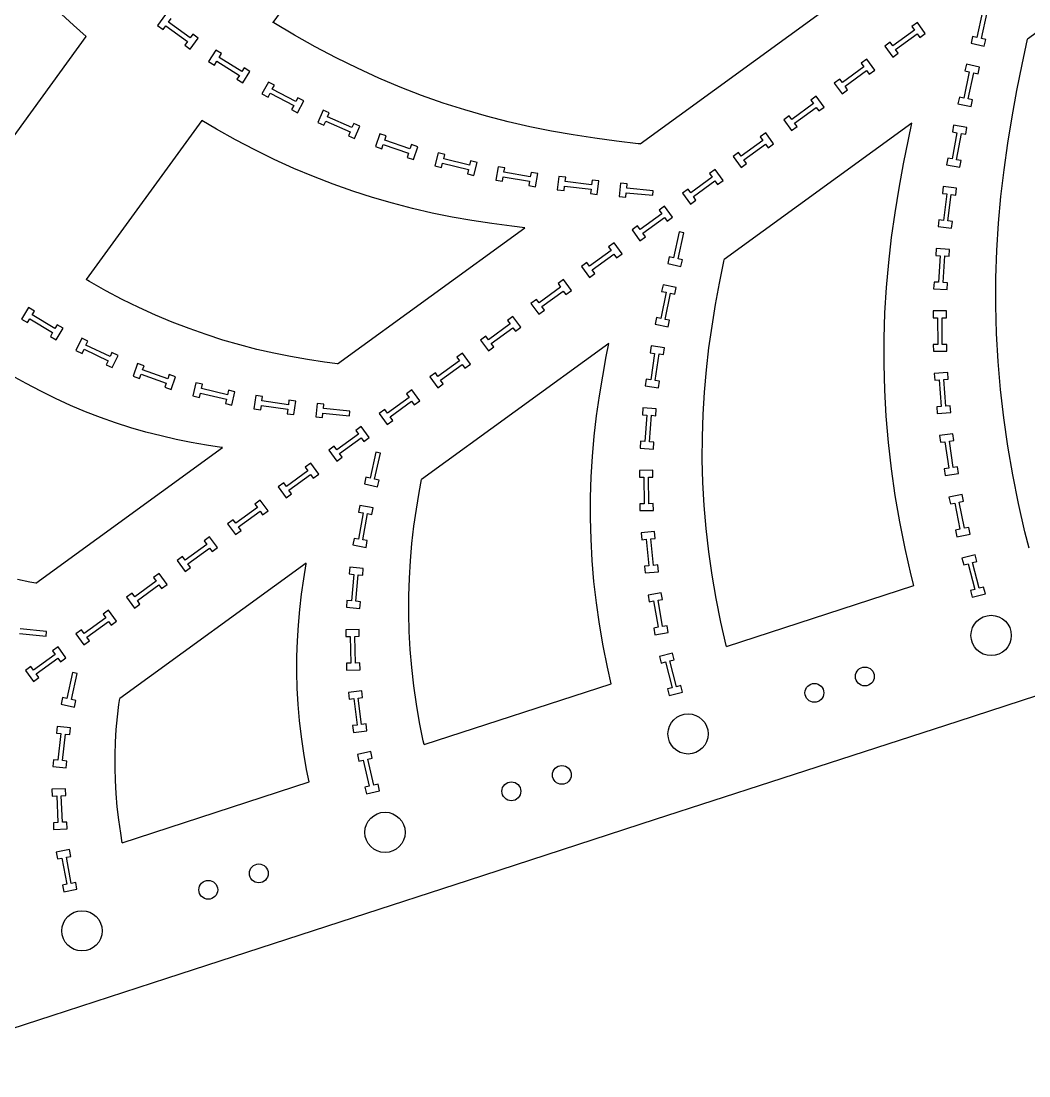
# Model space of a CAD drawing. Header units: inches. Extents: x 4 to 84.1, y 3.9 to 96.4.
# Drawn here: x 14.36 to 28.48, y 54.29 to 69.06 of the extents above; entities that cross this region are included whole.
import ezdxf

# ---------------------------------------------------------------- set-up
doc = ezdxf.new("R2010")
doc.units = ezdxf.units.IN
doc.layers.add('red', color=1, linetype='CONTINUOUS')

msp = doc.modelspace()

# ---------------------------------------------------------------- linework, layer by layer
for p, q in [((16.387, 69.153), (16.276, 69)), ((27.829, 69.196), (27.749, 68.831)), ((27.811, 68.818), (27.892, 69.182)), ((16.276, 69), (16.353, 68.944)), ((16.353, 68.944), (16.39, 68.995)), ((16.39, 68.995), (16.692, 68.775)), ((16.428, 69.046), (16.464, 69.097)), ((16.73, 68.827), (16.428, 69.046)), ((26.915, 69.039), (26.838, 68.983)), ((27.026, 68.886), (26.915, 69.039)), ((16.767, 68.878), (16.73, 68.827)), ((16.844, 68.822), (16.767, 68.878)), ((26.875, 68.932), (26.572, 68.713)), ((26.61, 68.661), (26.912, 68.881)), ((26.838, 68.983), (26.875, 68.932)), ((26.912, 68.881), (26.949, 68.83)), ((26.949, 68.83), (27.026, 68.886)), ((27.688, 68.845), (27.667, 68.752)), ((27.749, 68.831), (27.688, 68.845)), ((16.692, 68.775), (16.655, 68.725)), ((16.655, 68.725), (16.732, 68.669)), ((16.732, 68.669), (16.844, 68.822)), ((26.536, 68.763), (26.459, 68.707)), ((26.459, 68.707), (26.57, 68.555)), ((26.572, 68.713), (26.536, 68.763)), ((27.667, 68.752), (27.852, 68.711)), ((27.872, 68.804), (27.811, 68.818)), ((27.852, 68.711), (27.872, 68.804)), ((17.09, 68.655), (16.99, 68.495)), ((17.171, 68.604), (17.09, 68.655)), ((17.138, 68.551), (17.171, 68.604)), ((17.455, 68.353), (17.138, 68.551)), ((26.57, 68.555), (26.647, 68.611)), ((26.647, 68.611), (26.61, 68.661)), ((16.99, 68.495), (17.071, 68.444)), ((17.071, 68.444), (17.104, 68.497)), ((17.104, 68.497), (17.421, 68.299)), ((17.488, 68.406), (17.455, 68.353)), ((17.568, 68.356), (17.488, 68.406)), ((26.167, 68.418), (25.865, 68.199)), ((26.207, 68.525), (26.13, 68.469)), ((26.13, 68.469), (26.167, 68.418)), ((26.318, 68.372), (26.207, 68.525)), ((27.601, 68.455), (27.581, 68.362)), ((27.786, 68.415), (27.601, 68.455)), ((27.766, 68.322), (27.786, 68.415)), ((17.421, 68.299), (17.387, 68.246)), ((17.468, 68.195), (17.568, 68.356)), ((25.902, 68.147), (26.204, 68.366)), ((26.204, 68.366), (26.241, 68.316)), ((26.241, 68.316), (26.318, 68.372)), ((27.642, 68.349), (27.564, 67.983)), ((27.581, 68.362), (27.642, 68.349)), ((27.627, 67.97), (27.705, 68.335)), ((27.705, 68.335), (27.766, 68.322)), ((17.387, 68.246), (17.468, 68.195)), ((17.826, 68.207), (17.737, 68.04)), ((17.91, 68.162), (17.826, 68.207)), ((17.881, 68.107), (17.91, 68.162)), ((18.211, 67.932), (17.881, 68.107)), ((25.828, 68.249), (25.751, 68.193)), ((25.751, 68.193), (25.862, 68.04)), ((25.865, 68.199), (25.828, 68.249)), ((25.939, 68.096), (25.902, 68.147)), ((17.737, 68.04), (17.822, 67.995)), ((17.822, 67.995), (17.851, 68.05)), ((17.851, 68.05), (18.181, 67.876)), ((18.24, 67.987), (18.211, 67.932)), ((18.324, 67.943), (18.24, 67.987)), ((25.499, 68.01), (25.422, 67.954)), ((25.422, 67.954), (25.459, 67.904)), ((25.61, 67.857), (25.499, 68.01)), ((25.862, 68.04), (25.939, 68.096)), ((27.503, 67.996), (27.483, 67.903)), ((27.564, 67.983), (27.503, 67.996)), ((27.688, 67.957), (27.627, 67.97)), ((27.668, 67.864), (27.688, 67.957)), ((18.181, 67.876), (18.152, 67.82)), ((18.152, 67.82), (18.236, 67.776)), ((18.236, 67.776), (18.324, 67.943)), ((18.592, 67.814), (18.517, 67.64)), ((18.679, 67.776), (18.592, 67.814)), ((25.459, 67.904), (25.157, 67.684)), ((25.194, 67.632), (25.496, 67.852)), ((25.496, 67.852), (25.533, 67.801)), ((25.533, 67.801), (25.61, 67.857)), ((27.483, 67.903), (27.668, 67.864)), ((18.604, 67.602), (18.629, 67.66)), ((18.629, 67.66), (18.971, 67.511)), ((18.654, 67.718), (18.679, 67.776)), ((18.997, 67.57), (18.654, 67.718)), ((25.12, 67.735), (25.043, 67.679)), ((25.043, 67.679), (25.154, 67.526)), ((25.157, 67.684), (25.12, 67.735)), ((18.517, 67.64), (18.604, 67.602)), ((18.971, 67.511), (18.947, 67.454)), ((19.022, 67.627), (18.997, 67.57)), ((19.109, 67.589), (19.022, 67.627)), ((19.034, 67.416), (19.109, 67.589)), ((25.154, 67.526), (25.231, 67.582)), ((25.231, 67.582), (25.194, 67.632)), ((27.423, 67.602), (27.406, 67.508)), ((27.609, 67.569), (27.423, 67.602)), ((27.592, 67.475), (27.609, 67.569)), ((18.947, 67.454), (19.034, 67.416)), ((19.386, 67.482), (19.325, 67.303)), ((19.476, 67.451), (19.386, 67.482)), ((19.456, 67.392), (19.476, 67.451)), ((19.809, 67.272), (19.456, 67.392)), ((24.751, 67.389), (24.449, 67.17)), ((24.791, 67.496), (24.714, 67.44)), ((24.714, 67.44), (24.751, 67.389)), ((24.902, 67.343), (24.791, 67.496)), ((27.468, 67.497), (27.402, 67.13)), ((27.406, 67.508), (27.468, 67.497)), ((27.465, 67.118), (27.531, 67.486)), ((27.531, 67.486), (27.592, 67.475)), ((19.325, 67.303), (19.415, 67.272)), ((19.415, 67.272), (19.435, 67.332)), ((19.435, 67.332), (19.789, 67.211)), ((19.83, 67.331), (19.809, 67.272)), ((19.92, 67.301), (19.83, 67.331)), ((19.859, 67.122), (19.92, 67.301)), ((20.204, 67.217), (20.159, 67.034)), ((20.297, 67.194), (20.204, 67.217)), ((24.412, 67.22), (24.335, 67.164)), ((24.449, 67.17), (24.412, 67.22)), ((24.486, 67.118), (24.789, 67.338)), ((24.789, 67.338), (24.825, 67.287)), ((24.825, 67.287), (24.902, 67.343)), ((19.789, 67.211), (19.769, 67.152)), ((19.769, 67.152), (19.859, 67.122)), ((20.251, 67.011), (20.266, 67.071)), ((20.266, 67.071), (20.628, 66.981)), ((20.282, 67.133), (20.297, 67.194)), ((20.644, 67.043), (20.282, 67.133)), ((20.659, 67.104), (20.644, 67.043)), ((20.752, 67.081), (20.659, 67.104)), ((20.706, 66.897), (20.752, 67.081)), ((24.335, 67.164), (24.446, 67.012)), ((24.446, 67.012), (24.523, 67.068)), ((24.523, 67.068), (24.486, 67.118)), ((27.341, 67.141), (27.324, 67.047)), ((27.402, 67.13), (27.341, 67.141)), ((27.527, 67.107), (27.465, 67.118)), ((27.51, 67.014), (27.527, 67.107)), ((20.159, 67.034), (20.251, 67.011)), ((20.628, 66.981), (20.613, 66.92)), ((20.613, 66.92), (20.706, 66.897)), ((21.043, 67.021), (21.011, 66.834)), ((21.136, 67.005), (21.043, 67.021)), ((21.126, 66.943), (21.136, 67.005)), ((21.494, 66.88), (21.126, 66.943)), ((21.505, 66.942), (21.494, 66.88)), ((21.599, 66.926), (21.505, 66.942)), ((21.567, 66.74), (21.599, 66.926)), ((24.083, 66.982), (24.006, 66.926)), ((24.006, 66.926), (24.043, 66.875)), ((24.194, 66.829), (24.083, 66.982)), ((27.324, 67.047), (27.51, 67.014)), ((21.011, 66.834), (21.105, 66.818)), ((21.105, 66.818), (21.115, 66.88)), ((21.115, 66.88), (21.483, 66.817)), ((21.483, 66.817), (21.473, 66.756)), ((21.895, 66.885), (21.873, 66.698)), ((21.99, 66.874), (21.895, 66.885)), ((21.982, 66.812), (21.99, 66.874)), ((22.353, 66.769), (21.982, 66.812)), ((22.361, 66.832), (22.353, 66.769)), ((22.455, 66.821), (22.361, 66.832)), ((22.433, 66.633), (22.455, 66.821)), ((22.756, 66.792), (22.738, 66.603)), ((22.851, 66.782), (22.756, 66.792)), ((22.845, 66.72), (22.851, 66.782)), ((24.043, 66.875), (23.741, 66.656)), ((23.778, 66.604), (24.081, 66.823)), ((24.081, 66.823), (24.117, 66.773)), ((24.117, 66.773), (24.194, 66.829)), ((21.473, 66.756), (21.567, 66.74)), ((21.873, 66.698), (21.968, 66.687)), ((21.968, 66.687), (21.975, 66.749)), ((21.975, 66.749), (22.346, 66.706)), ((22.346, 66.706), (22.339, 66.644)), ((22.339, 66.644), (22.433, 66.633)), ((22.833, 66.594), (22.839, 66.657)), ((22.839, 66.657), (23.211, 66.621)), ((23.217, 66.684), (22.845, 66.72)), ((23.211, 66.621), (23.217, 66.684)), ((23.704, 66.706), (23.627, 66.65)), ((23.627, 66.65), (23.738, 66.497)), ((23.741, 66.656), (23.704, 66.706)), ((27.277, 66.742), (27.265, 66.647)), ((27.265, 66.647), (27.327, 66.639)), ((27.464, 66.718), (27.277, 66.742)), ((27.327, 66.639), (27.28, 66.269)), ((27.344, 66.261), (27.39, 66.631)), ((27.39, 66.631), (27.452, 66.624)), ((27.452, 66.624), (27.464, 66.718)), ((22.738, 66.603), (22.833, 66.594)), ((23.738, 66.497), (23.815, 66.553)), ((23.815, 66.553), (23.778, 66.604)), ((23.335, 66.361), (23.033, 66.141)), ((23.375, 66.467), (23.298, 66.411)), ((23.298, 66.411), (23.335, 66.361)), ((23.487, 66.314), (23.375, 66.467)), ((22.996, 66.192), (22.919, 66.136)), ((23.033, 66.141), (22.996, 66.192)), ((23.071, 66.09), (23.373, 66.309)), ((23.373, 66.309), (23.41, 66.258)), ((23.41, 66.258), (23.487, 66.314)), ((27.218, 66.276), (27.207, 66.182)), ((27.207, 66.182), (27.394, 66.159)), ((27.28, 66.269), (27.218, 66.276)), ((27.406, 66.253), (27.344, 66.261)), ((27.394, 66.159), (27.406, 66.253)), ((22.919, 66.136), (23.03, 65.983)), ((23.03, 65.983), (23.107, 66.039)), ((23.107, 66.039), (23.071, 66.09)), ((23.581, 66.11), (23.501, 65.746)), ((23.563, 65.732), (23.644, 66.096)), ((23.644, 66.096), (23.581, 66.11)), ((22.668, 65.953), (22.591, 65.897)), ((22.591, 65.897), (22.627, 65.847)), ((22.779, 65.8), (22.668, 65.953)), ((22.627, 65.847), (22.325, 65.627)), ((22.363, 65.575), (22.665, 65.795)), ((22.665, 65.795), (22.702, 65.744)), ((22.702, 65.744), (22.779, 65.8)), ((23.44, 65.759), (23.419, 65.666)), ((23.501, 65.746), (23.44, 65.759)), ((27.177, 65.873), (27.172, 65.778)), ((27.172, 65.778), (27.234, 65.774)), ((27.366, 65.862), (27.177, 65.873)), ((27.234, 65.774), (27.211, 65.402)), ((27.275, 65.398), (27.298, 65.771)), ((27.298, 65.771), (27.36, 65.767)), ((27.36, 65.767), (27.366, 65.862)), ((22.288, 65.678), (22.211, 65.622)), ((22.211, 65.622), (22.322, 65.469)), ((22.325, 65.627), (22.288, 65.678)), ((23.419, 65.666), (23.604, 65.625)), ((23.624, 65.718), (23.563, 65.732)), ((23.604, 65.625), (23.624, 65.718)), ((22.322, 65.469), (22.399, 65.525)), ((22.399, 65.525), (22.363, 65.575)), ((21.919, 65.332), (21.617, 65.113)), ((21.96, 65.439), (21.883, 65.383)), ((21.883, 65.383), (21.919, 65.332)), ((22.071, 65.286), (21.96, 65.439)), ((23.353, 65.367), (23.334, 65.274)), ((23.538, 65.33), (23.353, 65.367)), ((23.519, 65.237), (23.538, 65.33)), ((27.149, 65.405), (27.143, 65.31)), ((27.143, 65.31), (27.332, 65.299)), ((27.211, 65.402), (27.149, 65.405)), ((27.338, 65.394), (27.275, 65.398)), ((27.332, 65.299), (27.338, 65.394)), ((21.58, 65.163), (21.503, 65.107)), ((21.617, 65.113), (21.58, 65.163)), ((21.655, 65.061), (21.957, 65.28)), ((21.957, 65.28), (21.994, 65.23)), ((21.994, 65.23), (22.071, 65.286)), ((23.395, 65.262), (23.321, 64.896)), ((23.334, 65.274), (23.395, 65.262)), ((23.384, 64.883), (23.458, 65.249)), ((23.458, 65.249), (23.519, 65.237)), ((14.468, 65.048), (14.371, 64.886)), ((14.55, 64.999), (14.468, 65.048)), ((21.503, 65.107), (21.615, 64.954)), ((21.615, 64.954), (21.692, 65.01)), ((21.692, 65.01), (21.655, 65.061)), ((27.324, 65.001), (27.135, 65)), ((27.135, 65), (27.135, 64.905)), ((27.324, 64.906), (27.324, 65.001)), ((14.371, 64.886), (14.453, 64.837)), ((14.453, 64.837), (14.485, 64.89)), ((14.485, 64.89), (14.805, 64.699)), ((14.517, 64.945), (14.55, 64.999)), ((14.838, 64.754), (14.517, 64.945)), ((21.252, 64.924), (21.175, 64.868)), ((21.175, 64.868), (21.211, 64.818)), ((21.363, 64.772), (21.252, 64.924)), ((23.26, 64.908), (23.241, 64.815)), ((23.321, 64.896), (23.26, 64.908)), ((23.445, 64.871), (23.384, 64.883)), ((23.427, 64.777), (23.445, 64.871)), ((27.135, 64.905), (27.198, 64.905)), ((27.198, 64.905), (27.2, 64.532)), ((27.262, 64.906), (27.324, 64.906)), ((27.264, 64.532), (27.262, 64.906)), ((14.87, 64.808), (14.838, 64.754)), ((14.855, 64.596), (14.952, 64.759)), ((14.952, 64.759), (14.87, 64.808)), ((21.211, 64.818), (20.909, 64.598)), ((20.947, 64.547), (21.249, 64.766)), ((21.249, 64.766), (21.286, 64.716)), ((21.286, 64.716), (21.363, 64.772)), ((23.241, 64.815), (23.427, 64.777)), ((14.805, 64.699), (14.773, 64.645)), ((14.773, 64.645), (14.855, 64.596)), ((15.213, 64.619), (15.132, 64.448)), ((15.299, 64.578), (15.213, 64.619)), ((15.272, 64.522), (15.299, 64.578)), ((20.873, 64.649), (20.796, 64.593)), ((20.796, 64.593), (20.907, 64.44)), ((20.909, 64.598), (20.873, 64.649)), ((15.132, 64.448), (15.218, 64.407)), ((15.218, 64.407), (15.245, 64.464)), ((15.245, 64.464), (15.582, 64.304)), ((15.61, 64.362), (15.272, 64.522)), ((15.636, 64.418), (15.61, 64.362)), ((15.722, 64.378), (15.636, 64.418)), ((20.544, 64.41), (20.467, 64.354)), ((20.655, 64.257), (20.544, 64.41)), ((20.907, 64.44), (20.984, 64.496)), ((20.984, 64.496), (20.947, 64.547)), ((23.186, 64.51), (23.173, 64.416)), ((23.173, 64.416), (23.235, 64.407)), ((23.373, 64.483), (23.186, 64.51)), ((23.36, 64.389), (23.373, 64.483)), ((27.2, 64.532), (27.138, 64.531)), ((27.138, 64.531), (27.139, 64.436)), ((27.139, 64.436), (27.328, 64.437)), ((27.327, 64.533), (27.264, 64.532)), ((27.328, 64.437), (27.327, 64.533)), ((15.582, 64.304), (15.555, 64.247)), ((15.641, 64.207), (15.722, 64.378)), ((15.995, 64.265), (15.932, 64.087)), ((16.085, 64.233), (15.995, 64.265)), ((20.504, 64.304), (20.201, 64.084)), ((20.467, 64.354), (20.504, 64.304)), ((23.235, 64.407), (23.181, 64.037)), ((23.244, 64.028), (23.298, 64.398)), ((23.298, 64.398), (23.36, 64.389)), ((15.555, 64.247), (15.641, 64.207)), ((16.022, 64.055), (16.043, 64.114)), ((16.043, 64.114), (16.395, 63.99)), ((16.064, 64.174), (16.085, 64.233)), ((16.417, 64.051), (16.064, 64.174)), ((20.165, 64.135), (20.088, 64.079)), ((20.201, 64.084), (20.165, 64.135)), ((20.239, 64.032), (20.541, 64.252)), ((20.541, 64.252), (20.578, 64.201)), ((20.578, 64.201), (20.655, 64.257)), ((27.34, 64.14), (27.151, 64.126)), ((27.151, 64.126), (27.159, 64.031)), ((27.347, 64.045), (27.34, 64.14)), ((15.932, 64.087), (16.022, 64.055)), ((16.395, 63.99), (16.375, 63.931)), ((16.437, 64.11), (16.417, 64.051)), ((16.527, 64.078), (16.437, 64.11)), ((16.465, 63.9), (16.527, 64.078)), ((16.81, 63.996), (16.767, 63.812)), ((16.903, 63.974), (16.81, 63.996)), ((16.889, 63.914), (16.903, 63.974)), ((20.088, 64.079), (20.199, 63.926)), ((20.199, 63.926), (20.276, 63.982)), ((20.276, 63.982), (20.239, 64.032)), ((23.119, 64.046), (23.105, 63.952)), ((23.181, 64.037), (23.119, 64.046)), ((23.306, 64.019), (23.244, 64.028)), ((23.292, 63.925), (23.306, 64.019)), ((27.159, 64.031), (27.221, 64.036)), ((27.221, 64.036), (27.249, 63.663)), ((27.285, 64.04), (27.347, 64.045)), ((27.313, 63.668), (27.285, 64.04)), ((16.375, 63.931), (16.465, 63.9)), ((16.86, 63.79), (16.874, 63.851)), ((16.874, 63.851), (17.238, 63.766)), ((17.252, 63.828), (16.889, 63.914)), ((17.267, 63.889), (17.252, 63.828)), ((17.359, 63.867), (17.267, 63.889)), ((17.316, 63.683), (17.359, 63.867)), ((19.836, 63.896), (19.759, 63.84)), ((19.759, 63.84), (19.796, 63.789)), ((19.947, 63.743), (19.836, 63.896)), ((23.105, 63.952), (23.292, 63.925)), ((16.767, 63.812), (16.86, 63.79)), ((17.238, 63.766), (17.224, 63.705)), ((17.224, 63.705), (17.316, 63.683)), ((17.651, 63.815), (17.625, 63.628)), ((17.745, 63.802), (17.651, 63.815)), ((17.719, 63.615), (17.728, 63.677)), ((17.728, 63.677), (18.098, 63.624)), ((17.737, 63.74), (17.745, 63.802)), ((18.107, 63.688), (17.737, 63.74)), ((18.115, 63.75), (18.107, 63.688)), ((18.21, 63.736), (18.115, 63.75)), ((18.183, 63.549), (18.21, 63.736)), ((18.508, 63.705), (18.49, 63.517)), ((18.603, 63.696), (18.508, 63.705)), ((18.597, 63.634), (18.603, 63.696)), ((19.796, 63.789), (19.494, 63.57)), ((19.531, 63.518), (19.833, 63.737)), ((19.833, 63.737), (19.87, 63.687)), ((19.87, 63.687), (19.947, 63.743)), ((27.375, 63.673), (27.313, 63.668)), ((27.382, 63.578), (27.375, 63.673)), ((17.625, 63.628), (17.719, 63.615)), ((18.098, 63.624), (18.089, 63.562)), ((18.089, 63.562), (18.183, 63.549)), ((18.585, 63.508), (18.591, 63.57)), ((18.591, 63.57), (18.963, 63.534)), ((18.969, 63.598), (18.597, 63.634)), ((18.963, 63.534), (18.969, 63.598)), ((19.457, 63.62), (19.38, 63.564)), ((19.38, 63.564), (19.491, 63.411)), ((19.494, 63.57), (19.457, 63.62)), ((23.071, 63.643), (23.064, 63.548)), ((23.064, 63.548), (23.126, 63.543)), ((23.259, 63.629), (23.071, 63.643)), ((23.126, 63.543), (23.1, 63.171)), ((23.164, 63.166), (23.19, 63.539)), ((23.19, 63.539), (23.252, 63.534)), ((23.252, 63.534), (23.259, 63.629)), ((27.249, 63.663), (27.186, 63.659)), ((27.186, 63.659), (27.194, 63.564)), ((27.194, 63.564), (27.382, 63.578)), ((18.49, 63.517), (18.585, 63.508)), ((19.128, 63.382), (19.051, 63.326)), ((19.239, 63.229), (19.128, 63.382)), ((19.491, 63.411), (19.568, 63.467)), ((19.568, 63.467), (19.531, 63.518)), ((19.088, 63.275), (18.786, 63.055)), ((19.051, 63.326), (19.088, 63.275)), ((19.162, 63.173), (19.239, 63.229)), ((27.414, 63.281), (27.227, 63.255)), ((27.227, 63.255), (27.24, 63.161)), ((27.427, 63.187), (27.414, 63.281)), ((18.749, 63.106), (18.672, 63.05)), ((18.786, 63.055), (18.749, 63.106)), ((18.823, 63.004), (19.125, 63.223)), ((19.125, 63.223), (19.162, 63.173)), ((23.038, 63.175), (23.031, 63.08)), ((23.031, 63.08), (23.22, 63.067)), ((23.1, 63.171), (23.038, 63.175)), ((23.226, 63.162), (23.164, 63.166)), ((23.22, 63.067), (23.226, 63.162)), ((27.24, 63.161), (27.302, 63.17)), ((27.302, 63.17), (27.354, 62.8)), ((27.365, 63.178), (27.427, 63.187)), ((27.417, 62.809), (27.365, 63.178)), ((18.672, 63.05), (18.783, 62.897)), ((18.783, 62.897), (18.86, 62.953)), ((18.86, 62.953), (18.823, 63.004)), ((19.333, 63.024), (19.253, 62.66)), ((19.315, 62.646), (19.396, 63.01)), ((19.396, 63.01), (19.333, 63.024)), ((18.42, 62.867), (18.343, 62.811)), ((18.343, 62.811), (18.38, 62.761)), ((18.531, 62.714), (18.42, 62.867)), ((27.354, 62.8), (27.292, 62.791)), ((27.292, 62.791), (27.305, 62.697)), ((27.479, 62.817), (27.417, 62.809)), ((27.492, 62.723), (27.479, 62.817)), ((18.38, 62.761), (18.078, 62.541)), ((18.115, 62.489), (18.418, 62.709)), ((18.418, 62.709), (18.454, 62.658)), ((18.454, 62.658), (18.531, 62.714)), ((19.191, 62.673), (19.171, 62.58)), ((19.253, 62.66), (19.191, 62.673)), ((19.376, 62.632), (19.315, 62.646)), ((23.211, 62.77), (23.022, 62.768)), ((23.022, 62.768), (23.023, 62.673)), ((23.023, 62.673), (23.086, 62.673)), ((23.086, 62.673), (23.091, 62.3)), ((23.15, 62.674), (23.212, 62.675)), ((23.155, 62.301), (23.15, 62.674)), ((23.212, 62.675), (23.211, 62.77)), ((27.305, 62.697), (27.492, 62.723)), ((18.041, 62.592), (17.964, 62.536)), ((17.964, 62.536), (18.075, 62.383)), ((18.078, 62.541), (18.041, 62.592)), ((18.152, 62.439), (18.115, 62.489)), ((19.171, 62.58), (19.356, 62.539)), ((19.356, 62.539), (19.376, 62.632)), ((17.712, 62.353), (17.635, 62.297)), ((17.823, 62.2), (17.712, 62.353)), ((18.075, 62.383), (18.152, 62.439)), ((27.543, 62.429), (27.358, 62.391)), ((27.358, 62.391), (27.377, 62.298)), ((27.562, 62.336), (27.543, 62.429)), ((17.672, 62.246), (17.37, 62.027)), ((17.407, 61.975), (17.71, 62.195)), ((17.635, 62.297), (17.672, 62.246)), ((17.71, 62.195), (17.746, 62.144)), ((17.746, 62.144), (17.823, 62.2)), ((19.107, 62.278), (19.09, 62.184)), ((19.293, 62.245), (19.107, 62.278)), ((19.276, 62.152), (19.293, 62.245)), ((23.091, 62.3), (23.028, 62.299)), ((23.028, 62.299), (23.03, 62.204)), ((23.03, 62.204), (23.219, 62.206)), ((23.217, 62.302), (23.155, 62.301)), ((23.219, 62.206), (23.217, 62.302)), ((27.377, 62.298), (27.438, 62.311)), ((27.438, 62.311), (27.512, 61.944)), ((27.501, 62.323), (27.562, 62.336)), ((27.575, 61.957), (27.501, 62.323)), ((17.333, 62.077), (17.256, 62.021)), ((17.37, 62.027), (17.333, 62.077)), ((19.152, 62.173), (19.087, 61.806)), ((19.09, 62.184), (19.152, 62.173)), ((19.15, 61.794), (19.215, 62.162)), ((19.215, 62.162), (19.276, 62.152)), ((17.256, 62.021), (17.367, 61.868)), ((17.367, 61.868), (17.444, 61.924)), ((17.444, 61.924), (17.407, 61.975)), ((23.235, 61.91), (23.047, 61.892)), ((23.244, 61.816), (23.235, 61.91)), ((27.512, 61.944), (27.451, 61.932)), ((27.451, 61.932), (27.47, 61.839)), ((27.636, 61.97), (27.575, 61.957)), ((27.655, 61.876), (27.636, 61.97)), ((17.004, 61.839), (16.927, 61.783)), ((16.927, 61.783), (16.964, 61.732)), ((17.116, 61.686), (17.004, 61.839)), ((19.026, 61.816), (19.009, 61.723)), ((19.087, 61.806), (19.026, 61.816)), ((19.212, 61.784), (19.15, 61.794)), ((19.195, 61.69), (19.212, 61.784)), ((23.047, 61.892), (23.056, 61.797)), ((23.056, 61.797), (23.118, 61.803)), ((23.118, 61.803), (23.154, 61.432)), ((23.182, 61.81), (23.244, 61.816)), ((23.218, 61.438), (23.182, 61.81)), ((27.47, 61.839), (27.655, 61.876)), ((16.964, 61.732), (16.662, 61.512)), ((16.7, 61.461), (17.002, 61.68)), ((17.002, 61.68), (17.039, 61.63)), ((17.039, 61.63), (17.116, 61.686)), ((19.009, 61.723), (19.195, 61.69)), ((16.625, 61.563), (16.548, 61.507)), ((16.548, 61.507), (16.659, 61.354)), ((16.662, 61.512), (16.625, 61.563)), ((16.736, 61.41), (16.7, 61.461)), ((27.723, 61.586), (27.54, 61.537)), ((27.54, 61.537), (27.564, 61.445)), ((27.564, 61.445), (27.625, 61.461)), ((27.625, 61.461), (27.72, 61.1)), ((27.687, 61.478), (27.747, 61.494)), ((27.782, 61.116), (27.687, 61.478)), ((27.747, 61.494), (27.723, 61.586)), ((16.297, 61.324), (16.22, 61.268)), ((16.408, 61.171), (16.297, 61.324)), ((16.659, 61.354), (16.736, 61.41)), ((18.967, 61.412), (18.959, 61.317)), ((18.959, 61.317), (19.021, 61.312)), ((19.155, 61.396), (18.967, 61.412)), ((19.021, 61.312), (18.989, 60.94)), ((19.053, 60.934), (19.085, 61.307)), ((19.085, 61.307), (19.147, 61.301)), ((19.147, 61.301), (19.155, 61.396)), ((23.154, 61.432), (23.092, 61.426)), ((23.092, 61.426), (23.101, 61.331)), ((23.101, 61.331), (23.289, 61.349)), ((23.28, 61.444), (23.218, 61.438)), ((23.289, 61.349), (23.28, 61.444)), ((16.256, 61.218), (15.954, 60.998)), ((15.992, 60.946), (16.294, 61.166)), ((16.22, 61.268), (16.256, 61.218)), ((16.294, 61.166), (16.331, 61.115)), ((16.331, 61.115), (16.408, 61.171)), ((15.917, 61.049), (15.84, 60.993)), ((15.954, 60.998), (15.917, 61.049)), ((23.329, 61.055), (23.143, 61.022)), ((23.143, 61.022), (23.159, 60.928)), ((23.345, 60.961), (23.329, 61.055)), ((27.72, 61.1), (27.66, 61.084)), ((27.66, 61.084), (27.684, 60.992)), ((27.684, 60.992), (27.867, 61.04)), ((27.843, 61.132), (27.782, 61.116)), ((27.867, 61.04), (27.843, 61.132)), ((15.84, 60.993), (15.951, 60.84)), ((15.951, 60.84), (16.028, 60.896)), ((16.028, 60.896), (15.992, 60.946)), ((18.927, 60.945), (18.919, 60.85)), ((18.989, 60.94), (18.927, 60.945)), ((19.115, 60.929), (19.053, 60.934)), ((19.107, 60.834), (19.115, 60.929)), ((23.159, 60.928), (23.221, 60.939)), ((23.221, 60.939), (23.285, 60.571)), ((23.284, 60.95), (23.345, 60.961)), ((23.348, 60.582), (23.284, 60.95)), ((15.589, 60.81), (15.512, 60.754)), ((15.512, 60.754), (15.548, 60.703)), ((15.7, 60.657), (15.589, 60.81)), ((18.919, 60.85), (19.107, 60.834)), ((15.548, 60.703), (15.246, 60.484)), ((15.284, 60.432), (15.586, 60.652)), ((15.586, 60.652), (15.623, 60.601)), ((15.623, 60.601), (15.7, 60.657)), ((23.285, 60.571), (23.223, 60.56)), ((23.41, 60.593), (23.348, 60.582)), ((23.426, 60.499), (23.41, 60.593)), ((14.343, 60.485), (14.714, 60.447)), ((14.721, 60.51), (14.35, 60.549)), ((14.714, 60.447), (14.721, 60.51)), ((15.209, 60.534), (15.132, 60.478)), ((15.132, 60.478), (15.243, 60.326)), ((15.246, 60.484), (15.209, 60.534)), ((15.321, 60.382), (15.284, 60.432)), ((19.098, 60.54), (18.909, 60.535)), ((18.909, 60.535), (18.911, 60.44)), ((18.911, 60.44), (18.974, 60.442)), ((18.974, 60.442), (18.983, 60.068)), ((19.038, 60.443), (19.1, 60.444)), ((19.047, 60.07), (19.038, 60.443)), ((19.1, 60.444), (19.098, 60.54)), ((23.223, 60.56), (23.24, 60.467)), ((23.24, 60.467), (23.426, 60.499)), ((14.881, 60.296), (14.804, 60.24)), ((14.992, 60.143), (14.881, 60.296)), ((15.243, 60.326), (15.321, 60.382)), ((14.84, 60.189), (14.538, 59.97)), ((14.576, 59.918), (14.878, 60.137)), ((14.804, 60.24), (14.84, 60.189)), ((14.878, 60.137), (14.915, 60.087)), ((14.915, 60.087), (14.992, 60.143)), ((23.488, 60.208), (23.305, 60.162)), ((23.305, 60.162), (23.328, 60.07)), ((23.511, 60.116), (23.488, 60.208)), ((14.502, 60.02), (14.425, 59.964)), ((14.538, 59.97), (14.502, 60.02)), ((18.983, 60.068), (18.92, 60.067)), ((18.92, 60.067), (18.922, 59.971)), ((19.109, 60.071), (19.047, 60.07)), ((19.111, 59.976), (19.109, 60.071)), ((23.328, 60.07), (23.388, 60.085)), ((23.388, 60.085), (23.479, 59.723)), ((23.45, 60.101), (23.511, 60.116)), ((23.541, 59.738), (23.45, 60.101)), ((14.425, 59.964), (14.536, 59.811)), ((14.536, 59.811), (14.613, 59.867)), ((14.613, 59.867), (14.576, 59.918)), ((15.084, 59.938), (15.006, 59.573)), ((15.069, 59.559), (15.147, 59.925)), ((15.147, 59.925), (15.084, 59.938)), ((18.922, 59.971), (19.111, 59.976)), ((19.134, 59.682), (18.947, 59.658)), ((19.146, 59.587), (19.134, 59.682)), ((23.479, 59.723), (23.418, 59.708)), ((23.418, 59.708), (23.441, 59.615)), ((23.602, 59.753), (23.541, 59.738)), ((23.625, 59.661), (23.602, 59.753)), ((14.945, 59.586), (14.925, 59.492)), ((15.006, 59.573), (14.945, 59.586)), ((15.13, 59.546), (15.069, 59.559)), ((15.11, 59.453), (15.13, 59.546)), ((18.947, 59.658), (18.959, 59.563)), ((18.959, 59.563), (19.021, 59.571)), ((19.021, 59.571), (19.068, 59.201)), ((19.084, 59.579), (19.146, 59.587)), ((19.132, 59.209), (19.084, 59.579)), ((23.441, 59.615), (23.625, 59.661)), ((14.925, 59.492), (15.11, 59.453)), ((14.869, 59.182), (14.858, 59.088)), ((15.057, 59.162), (14.869, 59.182)), ((15.046, 59.067), (15.057, 59.162)), ((19.068, 59.201), (19.006, 59.193)), ((19.006, 59.193), (19.019, 59.098)), ((19.019, 59.098), (19.206, 59.122)), ((19.194, 59.217), (19.132, 59.209)), ((19.206, 59.122), (19.194, 59.217)), ((14.858, 59.088), (14.921, 59.081)), ((14.921, 59.081), (14.88, 58.71)), ((14.943, 58.703), (14.984, 59.074)), ((14.984, 59.074), (15.046, 59.067)), ((19.259, 58.831), (19.074, 58.789)), ((19.28, 58.738), (19.259, 58.831)), ((14.818, 58.716), (14.807, 58.622)), ((14.88, 58.71), (14.818, 58.716)), ((15.006, 58.696), (14.943, 58.703)), ((14.995, 58.601), (15.006, 58.696)), ((19.074, 58.789), (19.095, 58.696)), ((19.095, 58.696), (19.156, 58.71)), ((19.156, 58.71), (19.239, 58.346)), ((19.219, 58.724), (19.28, 58.738)), ((19.302, 58.36), (19.219, 58.724)), ((14.807, 58.622), (14.995, 58.601)), ((19.363, 58.374), (19.302, 58.36)), ((19.384, 58.281), (19.363, 58.374)), ((14.984, 58.309), (14.795, 58.302)), ((14.795, 58.302), (14.799, 58.207)), ((14.799, 58.207), (14.862, 58.209)), ((14.862, 58.209), (14.877, 57.836)), ((14.926, 58.212), (14.988, 58.214)), ((14.941, 57.839), (14.926, 58.212)), ((14.988, 58.214), (14.984, 58.309)), ((19.239, 58.346), (19.178, 58.332)), ((19.178, 58.332), (19.2, 58.239)), ((19.2, 58.239), (19.384, 58.281)), ((14.877, 57.836), (14.815, 57.833)), ((14.815, 57.833), (14.819, 57.738)), ((15.004, 57.841), (14.941, 57.839)), ((15.007, 57.746), (15.004, 57.841)), ((14.819, 57.738), (15.007, 57.746)), ((15.042, 57.456), (14.856, 57.421)), ((14.856, 57.421), (14.874, 57.327)), ((14.874, 57.327), (14.935, 57.339)), ((14.935, 57.339), (15.004, 56.972)), ((14.998, 57.35), (15.059, 57.362)), ((15.067, 56.983), (14.998, 57.35)), ((15.059, 57.362), (15.042, 57.456)), ((15.004, 56.972), (14.942, 56.96)), ((14.942, 56.96), (14.96, 56.866)), ((14.96, 56.866), (15.146, 56.901)), ((15.128, 56.995), (15.067, 56.983)), ((15.146, 56.901), (15.128, 56.995))]:
    msp.add_line(p, q)
for centre, radius in [((27.948, 60.456), 0.282), ((26.18, 59.882), 0.132), ((25.473, 59.652), 0.132), ((23.704, 59.077), 0.282), ((21.936, 58.503), 0.132), ((21.229, 58.273), 0.132), ((19.46, 57.698), 0.282), ((17.692, 57.124), 0.132), ((16.985, 56.894), 0.132), ((15.216, 56.319), 0.282)]:
    msp.add_circle(centre, radius)
at = {"layer": 'red'}
for p, q in [((19.513, 71.274), (17.891, 69.042)), ((31.086, 70.716), (28.456, 68.806)), ((15.097, 69.002), (14.872, 69.21)), ((23.035, 67.339), (25.663, 69.249)), ((15.276, 68.845), (15.097, 69.002)), ((17.902, 69.034), (17.891, 69.042)), ((18.191, 68.862), (17.902, 69.034)), ((13.657, 66.616), (15.276, 68.845)), ((18.483, 68.699), (18.191, 68.862)), ((18.778, 68.544), (18.483, 68.699)), ((28.381, 68.451), (28.456, 68.806)), ((19.074, 68.399), (18.778, 68.544)), ((19.373, 68.263), (19.074, 68.399)), ((28.309, 68.086), (28.381, 68.451)), ((19.672, 68.136), (19.373, 68.263)), ((19.973, 68.02), (19.672, 68.136)), ((20.275, 67.913), (19.973, 68.02)), ((28.242, 67.719), (28.309, 68.086)), ((20.578, 67.816), (20.275, 67.913)), ((20.881, 67.728), (20.578, 67.816)), ((16.894, 67.67), (15.275, 65.441)), ((17.098, 67.548), (16.894, 67.67)), ((21.184, 67.65), (20.881, 67.728)), ((28.181, 67.351), (28.242, 67.719)), ((17.366, 67.398), (17.098, 67.548)), ((21.487, 67.58), (21.184, 67.65)), ((21.79, 67.519), (21.487, 67.58)), ((22.094, 67.466), (21.79, 67.519)), ((26.839, 67.631), (24.211, 65.721)), ((26.79, 67.4), (26.839, 67.631)), ((17.636, 67.256), (17.366, 67.398)), ((22.397, 67.419), (22.094, 67.466)), ((22.701, 67.379), (22.397, 67.419)), ((23.004, 67.343), (22.701, 67.379)), ((26.722, 67.059), (26.79, 67.4)), ((17.908, 67.123), (17.636, 67.256)), ((23.035, 67.339), (23.004, 67.343)), ((28.129, 66.979), (28.181, 67.351)), ((18.182, 66.998), (17.908, 67.123)), ((18.457, 66.882), (18.182, 66.998)), ((26.66, 66.718), (26.722, 67.059)), ((28.086, 66.605), (28.129, 66.979)), ((18.733, 66.775), (18.457, 66.882)), ((19.01, 66.677), (18.733, 66.775)), ((19.287, 66.588), (19.01, 66.677)), ((26.604, 66.374), (26.66, 66.718)), ((19.565, 66.508), (19.287, 66.588)), ((19.843, 66.436), (19.565, 66.508)), ((28.052, 66.228), (28.086, 66.605)), ((20.121, 66.372), (19.843, 66.436)), ((20.399, 66.316), (20.121, 66.372)), ((26.555, 66.028), (26.604, 66.374)), ((20.677, 66.267), (20.399, 66.316)), ((20.956, 66.225), (20.677, 66.267)), ((21.234, 66.187), (20.956, 66.225)), ((21.419, 66.165), (21.234, 66.187)), ((28.029, 65.847), (28.052, 66.228)), ((18.795, 64.259), (21.419, 66.165)), ((26.515, 65.679), (26.555, 66.028)), ((28.016, 65.464), (28.029, 65.847)), ((24.145, 65.391), (24.204, 65.691)), ((24.204, 65.691), (24.211, 65.721)), ((26.483, 65.328), (26.515, 65.679)), ((28.015, 65.077), (28.016, 65.464)), ((15.322, 65.412), (15.275, 65.441)), ((15.55, 65.284), (15.322, 65.412)), ((24.09, 65.09), (24.145, 65.391)), ((26.461, 64.973), (26.483, 65.328)), ((15.781, 65.163), (15.55, 65.284)), ((16.013, 65.049), (15.781, 65.163)), ((16.247, 64.943), (16.013, 65.049)), ((24.04, 64.787), (24.09, 65.09)), ((28.025, 64.687), (28.015, 65.077)), ((16.481, 64.844), (16.247, 64.943)), ((26.45, 64.615), (26.461, 64.973)), ((16.717, 64.753), (16.481, 64.844)), ((16.953, 64.669), (16.717, 64.753)), ((23.997, 64.482), (24.04, 64.787)), ((17.19, 64.593), (16.953, 64.669)), ((17.427, 64.525), (17.19, 64.593)), ((26.448, 64.255), (26.45, 64.615)), ((28.047, 64.295), (28.025, 64.687)), ((17.664, 64.463), (17.427, 64.525)), ((17.901, 64.409), (17.664, 64.463)), ((18.138, 64.361), (17.901, 64.409)), ((22.595, 64.547), (19.97, 62.641)), ((22.558, 64.364), (22.595, 64.547)), ((23.962, 64.175), (23.997, 64.482)), ((18.376, 64.32), (18.138, 64.361)), ((18.613, 64.283), (18.376, 64.32)), ((18.795, 64.259), (18.613, 64.283)), ((22.508, 64.088), (22.558, 64.364)), ((28.08, 63.9), (28.047, 64.295)), ((23.934, 63.865), (23.962, 64.175)), ((26.458, 63.892), (26.448, 64.255)), ((14.433, 63.983), (14.279, 64.07)), ((14.639, 63.875), (14.433, 63.983)), ((22.462, 63.81), (22.508, 64.088)), ((14.847, 63.773), (14.639, 63.875)), ((23.915, 63.552), (23.934, 63.865)), ((26.478, 63.526), (26.458, 63.892)), ((28.125, 63.503), (28.08, 63.9)), ((15.056, 63.678), (14.847, 63.773)), ((15.265, 63.59), (15.056, 63.678)), ((22.423, 63.531), (22.462, 63.81)), ((15.476, 63.508), (15.265, 63.59)), ((22.39, 63.249), (22.423, 63.531)), ((23.904, 63.237), (23.915, 63.552)), ((26.509, 63.158), (26.478, 63.526)), ((15.687, 63.434), (15.476, 63.508)), ((15.899, 63.366), (15.687, 63.434)), ((28.182, 63.105), (28.125, 63.503)), ((16.111, 63.304), (15.899, 63.366)), ((16.323, 63.25), (16.111, 63.304)), ((16.535, 63.201), (16.323, 63.25)), ((22.365, 62.964), (22.39, 63.249)), ((23.903, 62.919), (23.904, 63.237)), ((14.569, 61.189), (17.182, 63.087)), ((16.747, 63.158), (16.535, 63.201)), ((16.959, 63.121), (16.747, 63.158)), ((17.172, 63.088), (16.959, 63.121)), ((17.182, 63.087), (17.172, 63.088)), ((26.552, 62.788), (26.509, 63.158)), ((28.251, 62.706), (28.182, 63.105)), ((22.347, 62.678), (22.365, 62.964)), ((23.912, 62.599), (23.903, 62.919)), ((26.605, 62.417), (26.552, 62.788)), ((19.938, 62.46), (19.97, 62.641)), ((22.338, 62.389), (22.347, 62.678)), ((28.33, 62.306), (28.251, 62.706)), ((23.929, 62.277), (23.912, 62.599)), ((19.899, 62.223), (19.938, 62.46)), ((22.337, 62.098), (22.338, 62.389)), ((26.668, 62.045), (26.605, 62.417)), ((19.865, 61.985), (19.899, 62.223)), ((23.957, 61.953), (23.929, 62.277)), ((28.421, 61.907), (28.33, 62.306)), ((22.345, 61.804), (22.337, 62.098)), ((26.742, 61.673), (26.668, 62.045)), ((19.837, 61.744), (19.865, 61.985)), ((23.994, 61.627), (23.957, 61.953)), ((28.479, 61.68), (28.421, 61.907)), ((22.361, 61.508), (22.345, 61.804)), ((19.816, 61.502), (19.837, 61.744)), ((24.041, 61.3), (23.994, 61.627)), ((26.827, 61.301), (26.742, 61.673)), ((18.358, 61.469), (15.745, 59.571)), ((18.321, 61.247), (18.356, 61.458)), ((18.356, 61.458), (18.358, 61.469)), ((19.801, 61.257), (19.816, 61.502)), ((22.386, 61.211), (22.361, 61.508)), ((14.486, 61.203), (14.315, 61.238)), ((14.569, 61.189), (14.486, 61.203)), ((18.291, 61.033), (18.321, 61.247)), ((19.793, 61.01), (19.801, 61.257)), ((22.42, 60.912), (22.386, 61.211)), ((24.097, 60.972), (24.041, 61.3)), ((26.864, 61.156), (26.827, 61.301)), ((18.266, 60.818), (18.291, 61.033)), ((24.24, 60.303), (26.864, 61.156)), ((19.792, 60.762), (19.793, 61.01)), ((22.463, 60.612), (22.42, 60.912)), ((24.162, 60.644), (24.097, 60.972)), ((18.247, 60.601), (18.266, 60.818)), ((19.798, 60.511), (19.792, 60.762)), ((18.233, 60.383), (18.247, 60.601)), ((22.515, 60.311), (22.463, 60.612)), ((24.237, 60.316), (24.162, 60.644)), ((19.812, 60.259), (19.798, 60.511)), ((18.226, 60.162), (18.233, 60.383)), ((22.575, 60.011), (22.515, 60.311)), ((24.24, 60.303), (24.237, 60.316)), ((18.225, 59.94), (18.226, 60.162)), ((19.834, 60.005), (19.812, 60.259)), ((19.863, 59.751), (19.834, 60.005)), ((22.627, 59.779), (22.575, 60.011)), ((18.231, 59.716), (18.225, 59.94)), ((18.244, 59.491), (18.231, 59.716)), ((19.899, 59.495), (19.863, 59.751)), ((20.007, 58.927), (22.627, 59.779)), ((29.097, 59.778), (27.482, 59.253)), ((15.733, 59.487), (15.745, 59.571)), ((15.713, 59.314), (15.733, 59.487)), ((18.263, 59.264), (18.244, 59.491)), ((19.943, 59.238), (19.899, 59.495)), ((15.697, 59.138), (15.713, 59.314)), ((18.289, 59.036), (18.263, 59.264)), ((19.994, 58.981), (19.943, 59.238)), ((27.482, 59.253), (24.858, 58.401)), ((15.687, 58.962), (15.697, 59.138)), ((15.681, 58.784), (15.687, 58.962)), ((18.322, 58.807), (18.289, 59.036)), ((20.007, 58.927), (19.994, 58.981)), ((18.361, 58.577), (18.322, 58.807)), ((15.68, 58.604), (15.681, 58.784)), ((15.685, 58.424), (15.68, 58.604)), ((18.396, 58.404), (18.361, 58.577)), ((15.695, 58.241), (15.685, 58.424)), ((15.781, 57.554), (18.396, 58.404)), ((24.858, 58.401), (23.245, 57.877)), ((15.711, 58.058), (15.695, 58.241)), ((15.732, 57.874), (15.711, 58.058)), ((15.758, 57.689), (15.732, 57.874)), ((23.245, 57.877), (20.625, 57.025)), ((15.781, 57.554), (15.758, 57.689)), ((20.625, 57.025), (19.014, 56.502)), ((19.014, 56.502), (16.399, 55.652)), ((16.399, 55.652), (14.794, 55.131)), ((14.794, 55.131), (12.199, 54.288))]:
    msp.add_line(p, q, dxfattribs=at)

doc.saveas('drawing.dxf')
